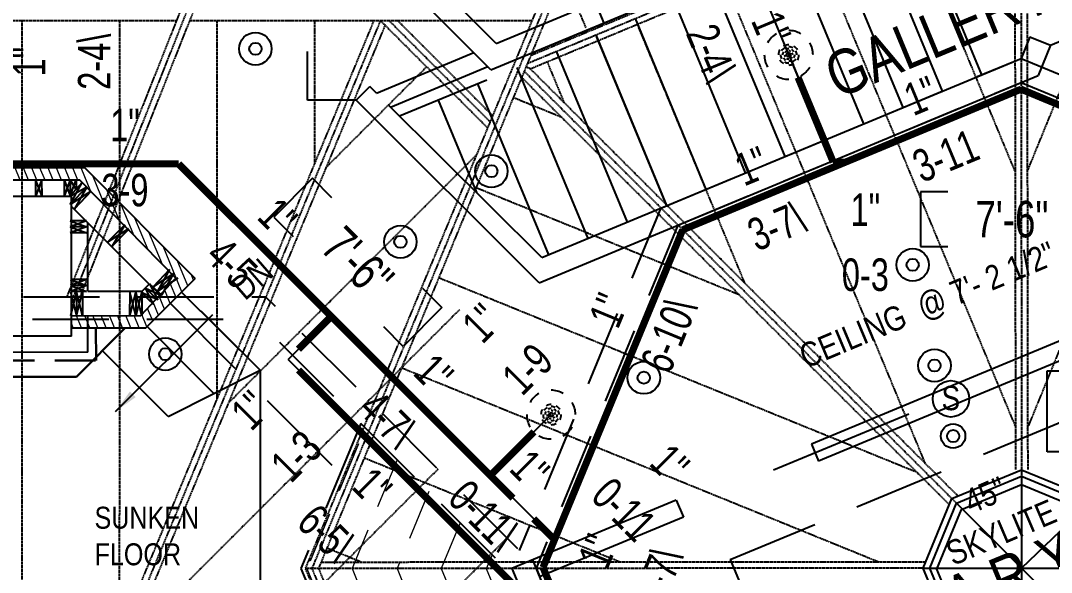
# Model space of a CAD drawing. Extents: x -16 to 10076, y -1 to 10000.
# Drawn here: x 2069.3 to 2323.1, y 826.6 to 962.4 of the extents above; entities that cross this region are included whole.
import ezdxf
from ezdxf.enums import TextEntityAlignment as Align

# ---------------------------------------------------------------- set-up
doc = ezdxf.new("R2010")
doc.units = 0
doc.header["$MEASUREMENT"] = 0
doc.linetypes.add('HIDDEN', pattern=[0.375, 0.25, -0.125])
doc.linetypes.add('HIDDEN2', pattern=[0.1875, 0.125, -0.0625])
for name, color, linetype in [('DMNS', 1, 'Continuous'), ('DOORS', 3, 'Continuous'), ('ELEC', 5, 'Continuous'), ('LITE COVE-g', 7, 'HIDDEN'), ('MASONRY', 16, 'HIDDEN'), ('ROOF BEAMS', 251, 'HIDDEN'), ('ROOF FRAMING', 4, 'HIDDEN2'), ('SKYLITES', 3, 'Continuous'), ('SPRKDATA', 2, 'Continuous'), ('SPRKDATC', 2, 'Continuous'), ('SPRKVIEW', 1, 'Continuous'), ('SPRNKS', 1, 'Continuous'), ('STAIRS', 8, 'Continuous'), ('TEXT-arch', 1, 'Continuous'), ('WALL FRAMING', 252, 'Continuous'), ('WALLS', 3, 'Continuous')]:
    doc.layers.add(name, color=color, linetype=linetype)
doc.layers.add('SL02', color=3, linetype='Continuous', plot=False)
doc.layers.add('SPRKDAT2', color=2, linetype='Continuous', plot=False)
doc.styles.add('ARCHENT', font='technical.ttf', dxfattribs={"height": 6})
doc.styles.add('ARCHENTLTD', font='technical.ttf', dxfattribs={"height": 6})
doc.styles.add('HCAD', font='HCAD.SHX', dxfattribs={"width": 0.8, "height": 8})
doc.styles.add('PIPESIZE', font='hcad.shx', dxfattribs={"width": 0.8})
doc.styles.get("Standard").update_dxf_attribs({"font": 'hcad.shx', "height": 8})
doc.dimstyles.new('ARCHENTLTD', dxfattribs={"dimtxt": 12, "dimasz": 6, "dimexe": 9, "dimexo": 3, "dimgap": 1, "dimtad": 0, "dimdec": 4, "dimzin": 1, "dimdsep": 46, "dimlunit": 4, "dimtxsty": 'ARCHENT', "dimcen": 6, "dimaunit": 1, "dimadec": 5, "dimazin": 0, "dimtfac": 1, "dimtdec": 4, "dimtofl": 0, "dimtmove": 0, "dimatfit": 3, "dimfxl": 1, "dimfrac": 2, "dimtolj": 1, "dimtzin": 0, "dimarcsym": 0})

# ---------------------------------------------------------------- blocks, each defined once
blk = doc.blocks.new('AFFOFF')
at = {"layer": 'DMNS'}
for p, q in [((-21.08, -25.85), (-21.08, -39.35)), ((-14.33, -25.85), (-21.08, -25.85)), ((17.17, -25.85), (23.92, -25.85)), ((23.92, -25.85), (23.92, -39.35)), ((-21.08, -39.35), (-14.33, -39.35)), ((23.92, -39.35), (17.17, -39.35))]:
    blk.add_line(p, q, dxfattribs=at)
at = {"layer": 'DMNS', "width": 0.75}
blk.add_attdef('AFF', text='', height=9, dxfattribs=at).set_placement((1.42, -37.1), align=Align.CENTER)
blk = doc.blocks.new('TYPDROP')
at = {"color": 120}
for p, q in [((0, 1), (1, 1)), ((0, 0), (0, 1)), ((1, 1), (1, 0)), ((1, 0), (0, 0))]:
    blk.add_line(p, q, dxfattribs=at)
at = {"color": 120, "width": 0.8, "flags": 1}
blk.add_attdef('DROP_LENGTH', text='', height=0.04, dxfattribs=at).set_placement((0.5, 0), align=Align.CENTER)
blk = doc.blocks.new('HEAD3')
at = {"layer": 'SPRNKS', "color": 0}
blk.add_circle((0, 0), 0.5, dxfattribs=at)
for radius, start, end in [(6, 120, 150), (6, 60, 90), (6, 0, 30), (6, 180, 210), (2.5, 150, 180), (2, 180, 210), (2, 120, 150), (1.5, 150, 180), (2.5, 90, 120), (1, 180, 210), (1, 120, 150), (1.5, 90, 120), (2, 60, 90), (1, 60, 90), (1.5, 30, 60), (1, 0, 30), (2.5, 30, 60), (1.5, 330, 0), (2, 0, 30), (2.5, 330, 0), (2.5, 210, 240), (1.5, 210, 240), (2, 240, 270), (1, 240, 270), (1.5, 270, 300), (2.5, 270, 300), (1, 300, 330), (2, 300, 330), (6, 300, 330), (6, 240, 270)]:
    blk.add_arc((0, 0), radius, start, end, dxfattribs=at)
blk = doc.blocks.new('PIPEX')
at = {"color": 0}
blk.add_point((0, 0), dxfattribs=at)
at = {"layer": 'SPRKDATA', "color": 0, "width": 0.8}
for tag, style, p in [('DIA', 'PIPESIZE', (0, 3.6)), ('LENGTH', 'HCAD', (0, -10.8))]:
    blk.add_attdef(tag, text='', height=8, dxfattribs=dict(at, style=style)).set_placement(p, align=Align.CENTER)
at = {"layer": 'SPRKDATA', "color": 0, "style": 'HCAD', "width": 0.8, "flags": 1}
blk.add_attdef('HANDLE', (-16.2, -21.6), '', height=7.2, dxfattribs=at)
blk = doc.blocks.new('AFF')
at = {"layer": 'DMNS'}
for p, q in [((-15.43, 6.71), (-22.18, 6.71)), ((-22.18, 6.71), (-22.18, -6.79)), ((16.07, 6.71), (22.82, 6.71)), ((22.82, 6.71), (22.82, -6.79)), ((-22.18, -6.79), (-15.43, -6.79)), ((22.82, -6.79), (16.07, -6.79))]:
    blk.add_line(p, q, dxfattribs=at)
at = {"layer": 'DMNS', "width": 0.75}
blk.add_attdef('AFF', text='', height=9, dxfattribs=at).set_placement((0.32, -4.54), align=Align.CENTER)

msp = doc.modelspace()

# ---------------------------------------------------------------- hatches: boundary and pattern name
at = {"layer": 'MASONRY', "lineweight": 9, "ltscale": 75}
h = msp.add_hatch(dxfattribs=at)
h.set_pattern_fill('ANSI31', color=256, scale=15, angle=67.5, style=0)
h.set_pattern_definition([(112.5, (-11310.7731, -2928.8624), (-1.73227412, -0.71753144), [])])
h.paths.add_polyline_path([(2085.11486, 926.17086), (2057.74053, 926.16194), (2057.74083, 923.16188), (2083.87332, 923.17033), (2104.86584, 901.74871), (2109.55064, 901.751)])
h.paths.add_polyline_path([(2112.31889, 898.98455), (2109.55064, 901.751), (2104.86584, 901.74871), (2107.54948, 899.01022), (2104.95618, 896.24875), (2109.58684, 896.25102)])
h.paths.add_polyline_path([(2109.58684, 896.25102), (2104.95618, 896.24875), (2098.9357, 889.83788), (2081.8415, 889.79248), (2081.83964, 886.79246), (2100.18212, 886.84119)])

# ---------------------------------------------------------------- linework, layer by layer
at = {"layer": 'DOORS', "ltscale": 75}
msp.add_line((2356.14559, 970.1332), (2322.89425, 956.3357), dxfattribs=at)
at = {"layer": 'DOORS', "ltscale": 50}
for p, q in [((2139.95636, 942.81825), (2139.94871, 954.80385)), ((2151.95636, 942.82591), (2139.95636, 942.81825))]:
    msp.add_line(p, q, dxfattribs=at)
at = {"layer": 'DOORS', "ltscale": 150}
msp.add_line((2254.71671, 851.87529), (2287.97409, 865.6573), dxfattribs=at)
at = {"layer": 'ELEC', "ltscale": 7.5}
for centre in [(2127.12327, 955.49223), (2185.22296, 925.3604), (2162.8242, 907.98305), (2288.94885, 902.3179), (2104.94726, 880.34202), (2294.31658, 877.54817), (2222.73748, 874.5293)]:
    msp.add_circle(centre, 4, dxfattribs=at)
at = {"layer": 'ELEC'}
for centre in [(2127.12327, 955.49223), (2185.22296, 925.3604), (2162.8242, 907.98305), (2288.94885, 902.3179), (2104.94726, 880.34202), (2294.31658, 877.54817), (2222.73748, 874.5293), (2298.90328, 860.16837, -1.9992)]:
    msp.add_circle(centre, 1.5, dxfattribs=at)
at = {"layer": 'ELEC', "ltscale": 0.75}
msp.add_circle((2298.36918, 869.33274), 4.47927, dxfattribs=at)
at = {"layer": 'ELEC', "ltscale": 50}
msp.add_circle((2298.90328, 860.16837), 3, dxfattribs=at)
at = {"layer": 'LITE COVE-g', "ltscale": 90}
for p, q in [((2106.18393, 892.79212), (2147.29743, 851.65488)), ((2244.04155, 829.80666), (2364.81858, 879.93523)), ((2153.08333, 863.23348), (2138.32256, 827.56744)), ((2138.32256, 827.56744), (2190.36466, 702.18006)), ((2244.04155, 829.80666), (2266.94604, 774.62183))]:
    msp.add_line(p, q, dxfattribs=at)
at = {"layer": 'LITE COVE-g', "color": 4, "linetype": 'HIDDEN', "lineweight": 5, "ltscale": 50}
for p, q in [((2152.53628, 858.24662), (2139.81482, 827.568)), ((2162.00452, 854.32044), (2150.91285, 827.57217)), ((2169.83847, 846.49363), (2161.99405, 827.57632)), ((2177.50551, 838.83358), (2172.83917, 827.58039)), ((2185.40224, 830.94406), (2183.96471, 827.47738)), ((2139.82183, 827.56801), (2191.31035, 703.12704)), ((2150.91285, 827.57217), (2199.1535, 710.98086)), ((2161.99405, 827.57632), (2206.98971, 718.82774)), ((2172.83917, 827.58039), (2214.65897, 726.50744)), ((2183.92037, 827.58455), (2222.49518, 734.35432))]:
    msp.add_line(p, q, dxfattribs=at)
at = {"layer": 'MASONRY', "linetype": 'Continuous'}
for p, q in [((2085.11486, 926.17086), (2030.21215, 926.15298)), ((2112.31889, 898.98455), (2085.11486, 926.17086)), ((2112.31889, 898.98455), (2100.10289, 886.76192))]:
    msp.add_line(p, q, dxfattribs=at)
at = {"layer": 'MASONRY', "linetype": 'Continuous', "ltscale": 5}
msp.add_line((2081.83963, 886.78263), (2081.8415, 889.79248), dxfattribs=at)
at = {"layer": 'MASONRY', "linetype": 'Continuous', "ltscale": 7.5}
msp.add_line((2081.83962, 886.79246), (2100.18212, 886.84119), dxfattribs=at)
at = {"layer": 'MASONRY', "linetype": 'Continuous', "lineweight": 30, "ltscale": 50}
for p, q in [((2094.99469, 886.69896), (2083.05676, 874.75324)), ((2083.05676, 874.75324), (2032.43483, 874.73682))]:
    msp.add_line(p, q, dxfattribs=at)
at = {"layer": 'MASONRY', "linetype": 'HIDDEN', "lineweight": 30, "ltscale": 40}
for p, q in [((2087.88237, 878.80204), (2087.83964, 886.8084)), ((2087.772, 878.78802), (2027.8317, 878.73999))]:
    msp.add_line(p, q, dxfattribs=at)
at = {"layer": 'ROOF BEAMS', "ltscale": 75}
for p, q in [((2226.94399, 916.28912), (2315.62007, 953.13176)), ((2315.61852, 953.13111), (2404.34109, 916.45717)), ((2231.15666, 912.08356), (2315.64303, 947.18548)), ((2315.6239, 947.17753), (2400.13415, 912.24478)), ((2226.95825, 916.32361), (2192.10299, 832.02912)), ((2231.15666, 912.08356), (2196.31471, 827.82125)), ((1985.61891, 894.38585), (2129.61891, 894.45622)), ((2231.51386, 792.6542), (2129.61891, 894.45622)), ((1987.89988, 888.88697), (2127.34332, 888.95511)), ((2225.99496, 790.39344), (2127.34332, 888.95511)), ((2300.99434, 842.10567), (2315.76479, 848.23557)), ((2315.76479, 848.23557), (2330.97247, 841.941)), ((2294.89632, 827.36973), (2300.99434, 842.10567)), ((2196.22935, 827.61482), (2197.11563, 825.4794)), ((2301.2737, 812.29538), (2294.89632, 827.36973))]:
    msp.add_line(p, q, dxfattribs=at)
at = {"layer": 'ROOF FRAMING'}
for p, q in [((2080.76458, 894.43235), (2146.20585, 1059.20805)), ((2082.37886, 894.43314), (2147.36132, 1058.05359)), ((2083.99314, 894.43392), (2148.5168, 1056.89914)), ((2194.10933, 951.91798), (2313.61568, 1001.56981)), ((2194.79602, 950.57897), (2315.57545, 1000.75973)), ((2194.92116, 953.87959), (2311.65591, 1002.37989)), ((2314.07623, 1000.13685), (2314.26323, 851.89276)), ((2315.57545, 1000.75973), (2315.76323, 851.89465)), ((2317.07623, 1000.13938), (2317.26323, 851.89654)), ((2209.21262, 996.25671), (2139.40224, 827.57587)), ((2210.36111, 995.10924), (2141.02585, 827.57641)), ((2211.50959, 993.96176), (2142.6497, 827.57752)), ((2314.17058, 925.34232), (2287.656, 989.15992)), ((2317.17067, 925.27536), (2343.34379, 989.27318)), ((2314.24972, 862.59921), (2265.49279, 979.95167)), ((2317.2504, 862.06818), (2365.52361, 980.10455)), ((2208.55004, 960.62492), (2203.12087, 973.69231)), ((2292.08013, 853.40632), (2243.32957, 970.74342)), ((2107.74638, 962.3703), (2008.50544, 962.3218)), ((2069.68561, 758.08846), (2069.73448, 962.35172)), ((2071.59356, 758.09813), (2156.3286, 962.39403)), ((2073.21779, 758.09892), (2157.94897, 962.38551)), ((2093.69837, 811.39275), (2093.73448, 962.36345)), ((2195.20604, 962.41303), (2110.97495, 962.37187)), ((2117.71222, 869.29006), (2117.73448, 962.37517)), ((2141.72607, 927.18737), (2141.73449, 962.3869)), ((2157.93967, 962.39482), (2184.2866, 936.02868)), ((2160.05919, 962.39585), (2184.90764, 937.52929)), ((2162.1787, 962.39689), (2185.52868, 939.02989)), ((2074.36612, 756.95231), (2159.09655, 961.23709)), ((2247.6546, 897.78095), (2221.16635, 961.53517)), ((2203.22907, 942.15558), (2199.00314, 952.32692)), ((2169.27276, 951.05347), (2144.66367, 926.43946)), ((2298.60139, 844.77243), (2193.29729, 949.95588)), ((2194.79602, 950.57897), (2193.73662, 951.01742)), ((2300.1009, 845.39474), (2194.79602, 950.57897)), ((2297.98063, 843.27237), (2192.67649, 948.45586)), ((2202.539, 938.60465), (2190.60783, 943.45741)), ((2181.53046, 929.36911), (2120.60314, 868.4296)), ((2246.29535, 894.89843), (2181.42993, 921.28112)), ((2290.0517, 851.19222), (2172.25204, 899.10483)), ((2177.36434, 891.25763), (2096.54261, 810.41974)), ((2280.59655, 829.12869), (2163.07415, 876.92855)), ((2216.95395, 829.10482), (2153.89625, 854.75226)), ((2172.08307, 852.03079), (2075.66593, 755.59437)), ((2315.76323, 851.89465), (2315.76399, 850.27092)), ((2298.60155, 844.77236), (2299.7501, 843.62498)), ((2189.06137, 835.06797), (2092.64478, 738.6321)), ((2153.31135, 829.08095), (2144.71836, 832.57597)), ((2142.64993, 827.57695), (2139.40224, 827.57587)), ((2139.40224, 827.57587), (2191.12669, 702.95382)), ((2141.02597, 827.5767), (2192.27395, 704.10263)), ((2291.50867, 827.63279), (2142.64993, 827.57695)), ((2142.64993, 827.57695), (2193.4212, 705.25145)), ((2292.1295, 829.13302), (2143.27035, 829.07718)), ((2291.50883, 827.63272), (2293.13484, 827.63912))]:
    msp.add_line(p, q, dxfattribs=at)
at = {"layer": 'SKYLITES', "linetype": 'Continuous', "ltscale": 75}
for p, q in [((2298.60139, 844.77243), (2315.76307, 851.89471)), ((2299.7501, 843.62498), (2315.76399, 850.27092)), ((2315.76307, 851.89471), (2333.36619, 844.60866)), ((2315.76399, 850.27092), (2332.2173, 843.46078)), ((2291.50867, 827.63279), (2298.60139, 844.77243)), ((2293.13484, 827.63912), (2299.7501, 843.62498)), ((2298.8947, 810.17428), (2291.50867, 827.63279)), ((2300.03672, 811.325), (2293.13484, 827.63912))]:
    msp.add_line(p, q, dxfattribs=at)
at = {"layer": 'SKYLITES', "linetype": 'HIDDEN', "ltscale": 75}
for p, q in [((2298.60419, 844.76455), (2315.76587, 851.88683)), ((2315.76587, 851.88683), (2333.36899, 844.60078)), ((2291.51147, 827.62491), (2298.60419, 844.76455)), ((2298.8975, 810.1664), (2291.51147, 827.62491))]:
    msp.add_line(p, q, dxfattribs=at)
at = {"layer": 'SKYLITES', "linetype": 'Continuous', "ltscale": 150}
for p, q in [((2315.76399, 850.27092), (2315.78541, 804.80651)), ((2299.7501, 843.62498), (2331.91575, 811.50078)), ((2315.77466, 827.62106), (2332.2173, 843.46078)), ((2293.13484, 827.63912), (2338.74264, 827.64736)), ((2300.03672, 811.325), (2315.77466, 827.62106))]:
    msp.add_line(p, q, dxfattribs=at)
at = {"layer": 'SPRKDAT2'}
for p, q in [((2258.41558, 954.00091), (2269.39269, 927.58707)), ((2315.62544, 945.5538), (2272.39269, 927.58707)), ((2360.07519, 927.08254), (2315.62544, 945.5538)), ((2063.05038, 927.15877), (2108.20538, 927.15877)), ((2108.20538, 927.15877), (2145.78637, 889.61205)), ((2272.39269, 927.58707), (2232.30766, 910.92847)), ((2269.39269, 927.58707), (2272.39269, 927.58707)), ((2232.30766, 910.92847), (2200.77271, 834.67587)), ((2145.78637, 889.61205), (2135.18461, 879.00061)), ((2184.96265, 850.47151), (2145.78637, 889.61205)), ((2190.08841, 824.14689), (2135.18461, 879.00061)), ((2199.9314, 865.45393), (2184.96265, 850.47151)), ((2184.96265, 850.47151), (2193.1147, 842.32689)), ((2193.1147, 842.32689), (2200.77271, 834.67587)), ((2200.77271, 834.67587), (2197.93776, 827.82087)), ((2197.93776, 827.82087), (2219.83427, 774.8046))]:
    msp.add_line(p, q, dxfattribs=at)
at = {"layer": 'SPRKVIEW', "color": 2, "const_width": 1.75}
for points in [[(2260.71815, 948.46032), (2269.39269, 927.58707)], [(2315.62544, 945.5538), (2272.39269, 927.58707)], [(2360.07519, 927.08254), (2315.62544, 945.5538)], [(2063.05038, 927.15877), (2108.20538, 927.15877)], [(2108.20538, 927.15877), (2145.78637, 889.61205)], [(2272.39269, 927.58707), (2232.30766, 910.92847)], [(2269.39269, 927.58707), (2272.39269, 927.58707)], [(2232.30766, 910.92847), (2200.77271, 834.67587)], [(2145.78637, 889.61205), (2137.72904, 881.54735)], [(2184.96265, 850.47151), (2145.78637, 889.61205)], [(2190.08841, 824.14689), (2137.73136, 876.45618)], [(2195.69069, 861.20935), (2184.96265, 850.47151)], [(2184.96265, 850.47151), (2190.56796, 844.87131)], [(2195.66145, 839.78246), (2200.77271, 834.67587)], [(2200.77271, 834.67587), (2197.93776, 827.82087)], [(2197.93776, 827.82087), (2219.83427, 774.8046)]]:
    msp.add_lwpolyline(points, dxfattribs=at)
at = {"layer": 'STAIRS', "ltscale": 50}
for p, q in [((2288.48389, 991.11818), (2305.9251, 949.09881)), ((2278.7861, 987.0931), (2296.22787, 945.06986)), ((2269.08824, 983.068), (2286.53146, 941.04125)), ((2259.39038, 979.0429), (2276.83506, 937.01264)), ((2249.69251, 975.01779), (2267.13865, 932.98403)), ((2239.99465, 970.99269), (2257.44224, 928.95542)), ((2230.29679, 966.96759), (2247.74583, 924.92682)), ((2220.59893, 962.94248), (2238.04943, 920.89821)), ((2210.90106, 958.91738), (2228.3472, 916.88362)), ((2211.14065, 958.34013), (2228.35302, 916.8696)), ((2201.2032, 954.89228), (2218.65079, 912.85501)), ((2191.50534, 950.86718), (2208.95438, 908.8264)), ((2181.80782, 946.84123), (2199.25797, 904.79779)), ((2172.11141, 942.81263), (2181.54485, 920.08423))]:
    msp.add_line(p, q, dxfattribs=at)
at = {"layer": 'STAIRS', "ltscale": 75}
msp.add_line((2184.12606, 947.8044), (2162.63421, 938.8842), dxfattribs=at)
at = {"layer": 'WALL FRAMING'}
for p, q in [((2083.87332, 923.17033), (2031.45577, 923.15338)), ((2107.55947, 899.00003), (2083.8732, 923.17046)), ((2081.85975, 919.1698), (2033.85975, 919.15416)), ((2100.98886, 897.58342), (2081.85822, 916.70161)), ((2107.54948, 899.01022), (2098.9357, 889.83788)), ((2100.98886, 897.58342), (2099.27805, 895.83882)), ((2103.68204, 894.892), (2100.98886, 897.58342)), ((2128.25593, 876.4042), (2113.77589, 890.87481)), ((2116.9043, 870.65349), (2100.48052, 887.13975)), ((2105.68163, 864.97699), (2089.4737, 881.17436))]:
    msp.add_line(p, q, dxfattribs=at)
at = {"layer": 'WALL FRAMING', "ltscale": 40}
for p, q in [((2073.00089, 923.16681), (2073.00219, 919.16687)), ((2073.00089, 923.16681), (2074.50219, 919.16736)), ((2074.50089, 923.1673), (2073.00219, 919.16687)), ((2074.50089, 923.1673), (2074.50219, 919.16736)), ((2080.04874, 923.23439), (2080.03788, 919.22809)), ((2081.50497, 923.23045), (2080.03788, 919.22809)), ((2080.04872, 923.22626), (2081.49442, 919.33548)), ((2084.50907, 922.5506), (2081.39562, 919.23012)), ((2081.50497, 923.23045), (2081.49411, 919.22414)), ((2081.49411, 919.22414), (2085.60329, 921.5246)), ((2081.49442, 919.33548), (2082.96123, 923.23464)), ((2081.49754, 917.14583), (2084.50907, 922.5506)), ((2085.60329, 921.5246), (2081.49754, 917.14583)), ((2082.95488, 920.89306), (2081.50497, 923.23045)), ((2085.60329, 921.5246), (2082.5617, 916.08777)), ((2082.96123, 923.23464), (2082.95488, 920.89306)), ((2086.66746, 920.46654), (2081.49754, 917.14583)), ((2086.66746, 920.46654), (2082.5617, 916.08777)), ((2081.53168, 913.16254), (2085.52184, 911.66471)), ((2085.51647, 913.14994), (2081.53249, 911.66254)), ((2081.53249, 911.66254), (2085.52704, 910.22545)), ((2085.52184, 911.66471), (2081.53347, 910.22328)), ((2090.75612, 907.94034), (2094.98654, 912.19516)), ((2090.75612, 907.94034), (2095.94451, 911.24268)), ((2094.98654, 912.19516), (2091.81982, 906.88273)), ((2091.81982, 906.88273), (2096.05025, 911.13755)), ((2091.81982, 906.88273), (2096.05025, 911.13755)), ((2091.81982, 906.88273), (2096.05025, 911.13755)), ((2105.98744, 901.19538), (2101.93529, 896.87377)), ((2105.98744, 901.19538), (2103.02952, 895.84777)), ((2081.57771, 898.74141), (2085.57395, 897.24359)), ((2085.57774, 898.74359), (2081.57853, 897.24141)), ((2107.08167, 900.16938), (2101.93529, 896.87377)), ((2107.08167, 900.16938), (2103.02952, 895.84777)), ((2103.02952, 895.84777), (2108.14537, 899.11177)), ((2104.12327, 894.82222), (2107.08167, 900.16938)), ((2081.57853, 897.24141), (2085.57937, 895.74359)), ((2085.57395, 897.24359), (2081.57935, 895.74141)), ((2100.0524, 896.58301), (2103.09727, 893.72799)), ((2102.07127, 892.63377), (2100.0524, 896.58301)), ((2100.0524, 896.58301), (2104.03967, 894.73306)), ((2101.0784, 897.67724), (2104.12327, 894.82222)), ((2101.0784, 897.67724), (2103.09727, 893.72799)), ((2081.5794, 895.7283), (2083.06307, 889.73596)), ((2083.07933, 895.73403), (2081.60228, 889.74142)), ((2083.07935, 895.74223), (2083.06307, 889.73596)), ((2083.06307, 889.73596), (2084.57938, 895.73977)), ((2084.56306, 889.7417), (2083.07933, 895.73403)), ((2084.57934, 895.74796), (2084.56306, 889.7417)), ((2097.66321, 895.75017), (2096.15165, 889.68706)), ((2096.16792, 895.69179), (2096.15165, 889.68552)), ((2097.64693, 889.74391), (2096.16792, 895.69179)), ((2099.1632, 895.75591), (2097.64693, 889.74391)), ((2097.66321, 895.75017), (2097.64693, 889.74391)), ((2099.14692, 889.74964), (2097.66321, 895.75017)), ((2099.0264, 895.48879), (2102.07127, 892.63377)), ((2103.09727, 893.72799), (2099.0264, 895.48879)), ((2099.1632, 895.75591), (2099.14692, 889.74964)), ((2081.83837, 884.78327), (2081.84148, 889.79248)), ((2085.83591, 880.78647), (2085.84151, 889.8031))]:
    msp.add_line(p, q, dxfattribs=at)
at = {"layer": 'WALL FRAMING', "ltscale": 5}
for p, q in [((2081.8415, 889.79248), (2081.85975, 919.1698)), ((2085.84524, 895.80314), (2085.85574, 912.70669))]:
    msp.add_line(p, q, dxfattribs=at)
at = {"layer": 'WALL FRAMING', "ltscale": 7.5}
for p, q in [((2085.5317, 913.16472), (2081.53168, 913.16254)), ((2085.53251, 911.66472), (2081.53249, 911.66254)), ((2085.5335, 910.22545), (2081.53347, 910.22328)), ((2085.57774, 898.74359), (2081.57771, 898.74141)), ((2085.57855, 897.24359), (2081.57853, 897.24141)), ((2085.84524, 895.80314), (2099.27805, 895.83882)), ((2085.57937, 895.74359), (2081.57935, 895.74141)), ((2081.84148, 889.79248), (2098.9357, 889.83788))]:
    msp.add_line(p, q, dxfattribs=at)
at = {"layer": 'WALL FRAMING', "ltscale": 50}
for p, q in [((2128.25593, 876.34746), (2108.96349, 895.62733)), ((2081.83837, 884.78327), (2033.83837, 884.7448)), ((2085.83591, 880.78647), (2029.83588, 880.74159)), ((2128.25593, 876.34746), (2128.2622, 813.6296))]:
    msp.add_line(p, q, dxfattribs=at)
at = {"layer": 'WALL FRAMING', "ltscale": 150}
for p, q in [((2089.4737, 881.17436), (2094.99469, 886.69896)), ((2105.68163, 864.97699), (2128.25593, 876.34746))]:
    msp.add_line(p, q, dxfattribs=at)
at = {"layer": 'WALLS', "ltscale": 75}
for p, q in [((2186.4094, 956.83136), (2344.24214, 1022.34228)), ((2185.1229, 950.34243), (2341.26975, 1015.15359)), ((2186.41025, 956.83314), (2132.54092, 1010.6529)), ((2185.1229, 950.34243), (2130.2399, 1005.17714)), ((2212.9707, 961.78093), (2210.89105, 966.87269)), ((2317.82463, 958.45191), (2315.62132, 953.12323)), ((2156.91917, 944.58032), (2180.91263, 954.54899)), ((2322.90592, 956.34704), (2319.83402, 948.91769)), ((2197.61864, 904.09614), (2315.62287, 953.12388)), ((2160.3748, 941.14311), (2184.35814, 951.10757)), ((2196.95843, 897.86603), (2319.83402, 948.91769)), ((2399.26307, 914.34114), (2264.00247, 858.20115)), ((2374.68413, 899.21257), (2265.74455, 853.99714)), ((2230.7527, 844.40082), (2190.27845, 827.60196)), ((2232.49477, 840.1968), (2197.10275, 825.50732))]:
    msp.add_line(p, q, dxfattribs=at)
at = {"layer": 'WALLS', "ltscale": 50}
for p, q in [((2317.80499, 958.46004), (2322.8864, 956.35546)), ((2156.91928, 944.58036), (2155.30216, 946.1904)), ((2196.95843, 897.86603), (2151.95636, 942.82591)), ((2197.61864, 904.09614), (2159.98602, 941.51753)), ((2264.0024, 858.20112), (2265.74455, 853.99714)), ((2230.75262, 844.40078), (2232.49477, 840.1968)), ((2190.27845, 827.60196), (2226.00262, 741.53009)), ((2195.35828, 829.71035), (2231.28335, 743.15446))]:
    msp.add_line(p, q, dxfattribs=at)
at = {"layer": 'WALLS', "ltscale": 150}
msp.add_line((2151.94195, 942.82591), (2155.30216, 946.1904), dxfattribs=at)

# ---------------------------------------------------------------- block references
at = {"layer": 'DMNS', "rotation": 315}
msp.add_blockref('AFFOFF', (2174.38684, 926.99251), dxfattribs=at).add_auto_attribs({'AFF': '7\'-6"'})
at = {"layer": 'DMNS'}
msp.add_blockref('AFF', (2313.06038, 913.6092), dxfattribs=at).add_auto_attribs({'AFF': '7\'-6"'})
at = {"layer": 'SL02', "xscale": 20, "yscale": 20, "zscale": 20}
msp.add_blockref('TYPDROP', (2322.06927, 856.24994), dxfattribs=at)
at = {"layer": 'SPRKDATC'}
ref = msp.add_blockref('PIPEX', (2263.91, 940.8), dxfattribs=dict(at, rotation=292.6000569303445))
ref.add_attrib('LENGTH', '2-4\\', dxfattribs={"height": 8, "rotation": 292.6000569, "width": 0.75}).set_placement((2235.67687, 952.92687), align=Align.CENTER)
ref.add_attrib('DIA', '1"', dxfattribs={"height": 8, "rotation": 292.6000569, "width": 0.75}).set_placement((2250.45687, 959.06687), align=Align.CENTER)
ref = msp.add_blockref('PIPEX', (2063.05, 941.4), dxfattribs=dict(at, rotation=89.99992398025213))
ref.add_attrib('LENGTH', '2-4\\', dxfattribs={"height": 8, "rotation": 89.999924, "width": 0.75}).set_placement((2091.4339, 952.31178), align=Align.CENTER)
ref.add_attrib('DIA', '1"', dxfattribs={"height": 8, "rotation": 89.999924, "width": 0.75}).set_placement((2075.4339, 952.31178), align=Align.CENTER)
ref = msp.add_blockref('PIPEX', (2294.01, 936.57), dxfattribs=dict(at, rotation=22.49998099506303))
ref.add_attrib('LENGTH', '3-11', dxfattribs={"height": 8, "rotation": 22.499981, "width": 0.75}).set_placement((2298.61, 925.48), align=Align.CENTER)
ref.add_attrib('DIA', '1"', dxfattribs={"height": 8, "rotation": 22.499981, "width": 0.75}).set_placement((2292.47, 940.26), align=Align.CENTER)
ref = msp.add_blockref('PIPEX', (2085.63, 927.16), dxfattribs=at)
ref.add_attrib('LENGTH', '3-9', dxfattribs={"height": 8, "width": 0.75}).set_placement((2095.00368, 916.72073), align=Align.CENTER)
ref.add_attrib('DIA', '1"', dxfattribs={"height": 8, "width": 0.75}).set_placement((2095.00368, 932.72073), align=Align.CENTER)
ref = msp.add_blockref('PIPEX', (2252.35, 919.26), dxfattribs=dict(at, rotation=22.49998099506303))
ref.add_attrib('LENGTH', '3-7\\', dxfattribs={"height": 8, "rotation": 22.499981, "width": 0.75}).set_placement((2256.95, 908.17), align=Align.CENTER)
ref.add_attrib('DIA', '1"', dxfattribs={"height": 8, "rotation": 22.499981, "width": 0.75}).set_placement((2250.81, 922.95), align=Align.CENTER)
ref = msp.add_blockref('PIPEX', (2270.89, 927.59), dxfattribs=at)
ref.add_attrib('LENGTH', '0-3', dxfattribs={"height": 8, "width": 0.75}).set_placement((2277.29941, 895.88839), align=Align.CENTER)
ref.add_attrib('DIA', '1"', dxfattribs={"height": 8, "width": 0.75}).set_placement((2277.29941, 911.88839), align=Align.CENTER)
ref = msp.add_blockref('PIPEX', (2127, 908.39), dxfattribs=dict(at, rotation=315.1000379254075))
ref.add_attrib('LENGTH', '4-5', dxfattribs={"height": 8, "rotation": 315.1000379, "width": 0.75}).set_placement((2118.51, 899.9), align=Align.CENTER)
ref.add_attrib('DIA', '1"', dxfattribs={"height": 8, "rotation": 315.1000379, "width": 0.75}).set_placement((2129.82, 911.21), align=Align.CENTER)
ref = msp.add_blockref('PIPEX', (2216.54, 872.81), dxfattribs=dict(at, rotation=67.4999429851891))
ref.add_attrib('LENGTH', '6-10\\', dxfattribs={"height": 8, "rotation": 67.499943, "width": 0.75}).set_placement((2232.55027, 883.48874), align=Align.CENTER)
ref.add_attrib('DIA', '1"', dxfattribs={"height": 8, "rotation": 67.499943, "width": 0.75}).set_placement((2217.77027, 889.59874), align=Align.CENTER)
ref = msp.add_blockref('PIPEX', (2192.45, 857.96), dxfattribs=dict(at, rotation=44.99996199012607))
ref.add_attrib('LENGTH', '1-9', dxfattribs={"height": 8, "rotation": 44.999962, "width": 0.75}).set_placement((2196.91262, 873.85875), align=Align.CENTER)
ref.add_attrib('DIA', '1"', dxfattribs={"height": 8, "rotation": 44.999962, "width": 0.75}).set_placement((2185.60262, 885.16875), align=Align.CENTER)
ref = msp.add_blockref('PIPEX', (2140.49, 884.31), dxfattribs=dict(at, rotation=44.99996199012607))
ref.add_attrib('LENGTH', '1-3', dxfattribs={"height": 8, "rotation": 44.999962, "width": 0.75}).set_placement((2139.98687, 852.40903), align=Align.CENTER)
ref.add_attrib('DIA', '1"', dxfattribs={"height": 8, "rotation": 44.999962, "width": 0.75}).set_placement((2128.67687, 863.71903), align=Align.CENTER)
ref = msp.add_blockref('PIPEX', (2165.38, 870.04), dxfattribs=dict(at, rotation=315.1000379254075))
ref.add_attrib('LENGTH', '4-7\\', dxfattribs={"height": 8, "rotation": 315.1000379, "width": 0.75}).set_placement((2156.89, 861.55), align=Align.CENTER)
ref.add_attrib('DIA', '1"', dxfattribs={"height": 8, "rotation": 315.1000379, "width": 0.75}).set_placement((2168.2, 872.86), align=Align.CENTER)
ref = msp.add_blockref('PIPEX', (2189.04, 846.4), dxfattribs=dict(at, rotation=315.1000379254075))
ref.add_attrib('LENGTH', '0-11\\', dxfattribs={"height": 8, "rotation": 315.1000379, "width": 0.75}).set_placement((2180.55, 837.9), align=Align.CENTER)
ref.add_attrib('DIA', '1"', dxfattribs={"height": 8, "rotation": 315.1000379, "width": 0.75}).set_placement((2191.86, 849.23), align=Align.CENTER)
ref = msp.add_blockref('PIPEX', (2196.94, 838.51), dxfattribs=dict(at, rotation=315.1000379254075))
ref.add_attrib('LENGTH', '0-11', dxfattribs={"height": 8, "rotation": 315.1000379, "width": 0.75}).set_placement((2215.03619, 839.27156), align=Align.CENTER)
ref.add_attrib('DIA', '1"', dxfattribs={"height": 8, "rotation": 315.1000379, "width": 0.75}).set_placement((2226.33619, 850.60156), align=Align.CENTER)
ref = msp.add_blockref('PIPEX', (2162.64, 851.58), dxfattribs=dict(at, rotation=315.1000379254075))
ref.add_attrib('LENGTH', '6-5\\', dxfattribs={"height": 8, "rotation": 315.1000379, "width": 0.75}).set_placement((2141.78898, 833.51973), align=Align.CENTER)
ref.add_attrib('DIA', '1"', dxfattribs={"height": 8, "rotation": 315.1000379, "width": 0.75}).set_placement((2153.09898, 844.82973), align=Align.CENTER)
ref = msp.add_blockref('PIPEX', (2199.36, 831.25), dxfattribs=dict(at, rotation=67.4999429851891))
ref.add_attrib('LENGTH', '0-7\\', dxfattribs={"height": 8, "rotation": 67.499943, "width": 0.75}).set_placement((2229.91856, 824.20024), align=Align.CENTER)
ref.add_attrib('DIA', '1"', dxfattribs={"height": 8, "rotation": 67.499943, "width": 0.75}).set_placement((2215.12856, 830.30024), align=Align.CENTER)
at = {"layer": 'SPRNKS'}
for p in [(2258.41558, 954.00091), (2199.9314, 865.45393)]:
    msp.add_blockref('HEAD3', p, dxfattribs=at)

# ---------------------------------------------------------------- texts
at = {"layer": 'ELEC', "style": 'ARCHENT'}
msp.add_text('S', height=6, dxfattribs=at).set_placement((2296.05298, 866.53445))
at = {"layer": 'TEXT-arch', "char_height": 11, "width": 271, "attachment_point": 1, "rotation": 22.5, "style": 'ARCHENTLTD'}
for s, insert in [('   \\P   GALLERY', (2249.5012, 966.20172)), ('   \\PL I B R A R Y', (2249.85892, 825.43908))]:
    msp.add_mtext(s, dxfattribs=dict(at, insert=insert))
at = {"layer": 'TEXT-arch', "char_height": 6, "style": 'ARCHENTLTD'}
for s, insert, attachment_point, rotation in [('CEILING  @ 7\'- 2 1/2"\\P\\P  ', (2322.42098, 908.26272), 3, 22.7619444), ('45"\\PSKYLITE\\P\\P  ', (2312.70284, 831.83439), 5, 23.1052778)]:
    msp.add_mtext(s, dxfattribs=dict(at, insert=insert, attachment_point=attachment_point, rotation=rotation))
at = {"layer": 'TEXT-arch', "color": 5, "insert": (2087.51704, 860.77086), "char_height": 5.4, "width": 40.246103, "attachment_point": 1, "style": 'ARCHENTLTD'}
msp.add_mtext('   \\P \\PSUNKEN  FLOOR', dxfattribs=at)
at = {"layer": 'WALL FRAMING', "ltscale": 150, "insert": (2120.62704, 897.85402), "char_height": 6, "width": 14.1875, "attachment_point": 1, "rotation": 40.9194825, "style": 'ARCHENTLTD'}
msp.add_mtext('DN', dxfattribs=at)

# ---------------------------------------------------------------- leaders
at = {"layer": 'WALL FRAMING', "ltscale": 150}
msp.add_leader([(2092.68377, 866.20038), (2116.62622, 890.103)], dimstyle='ARCHENTLTD', override={"dimgap": 1, "dimtad": 0}, dxfattribs=at)

doc.saveas('drawing.dxf')
